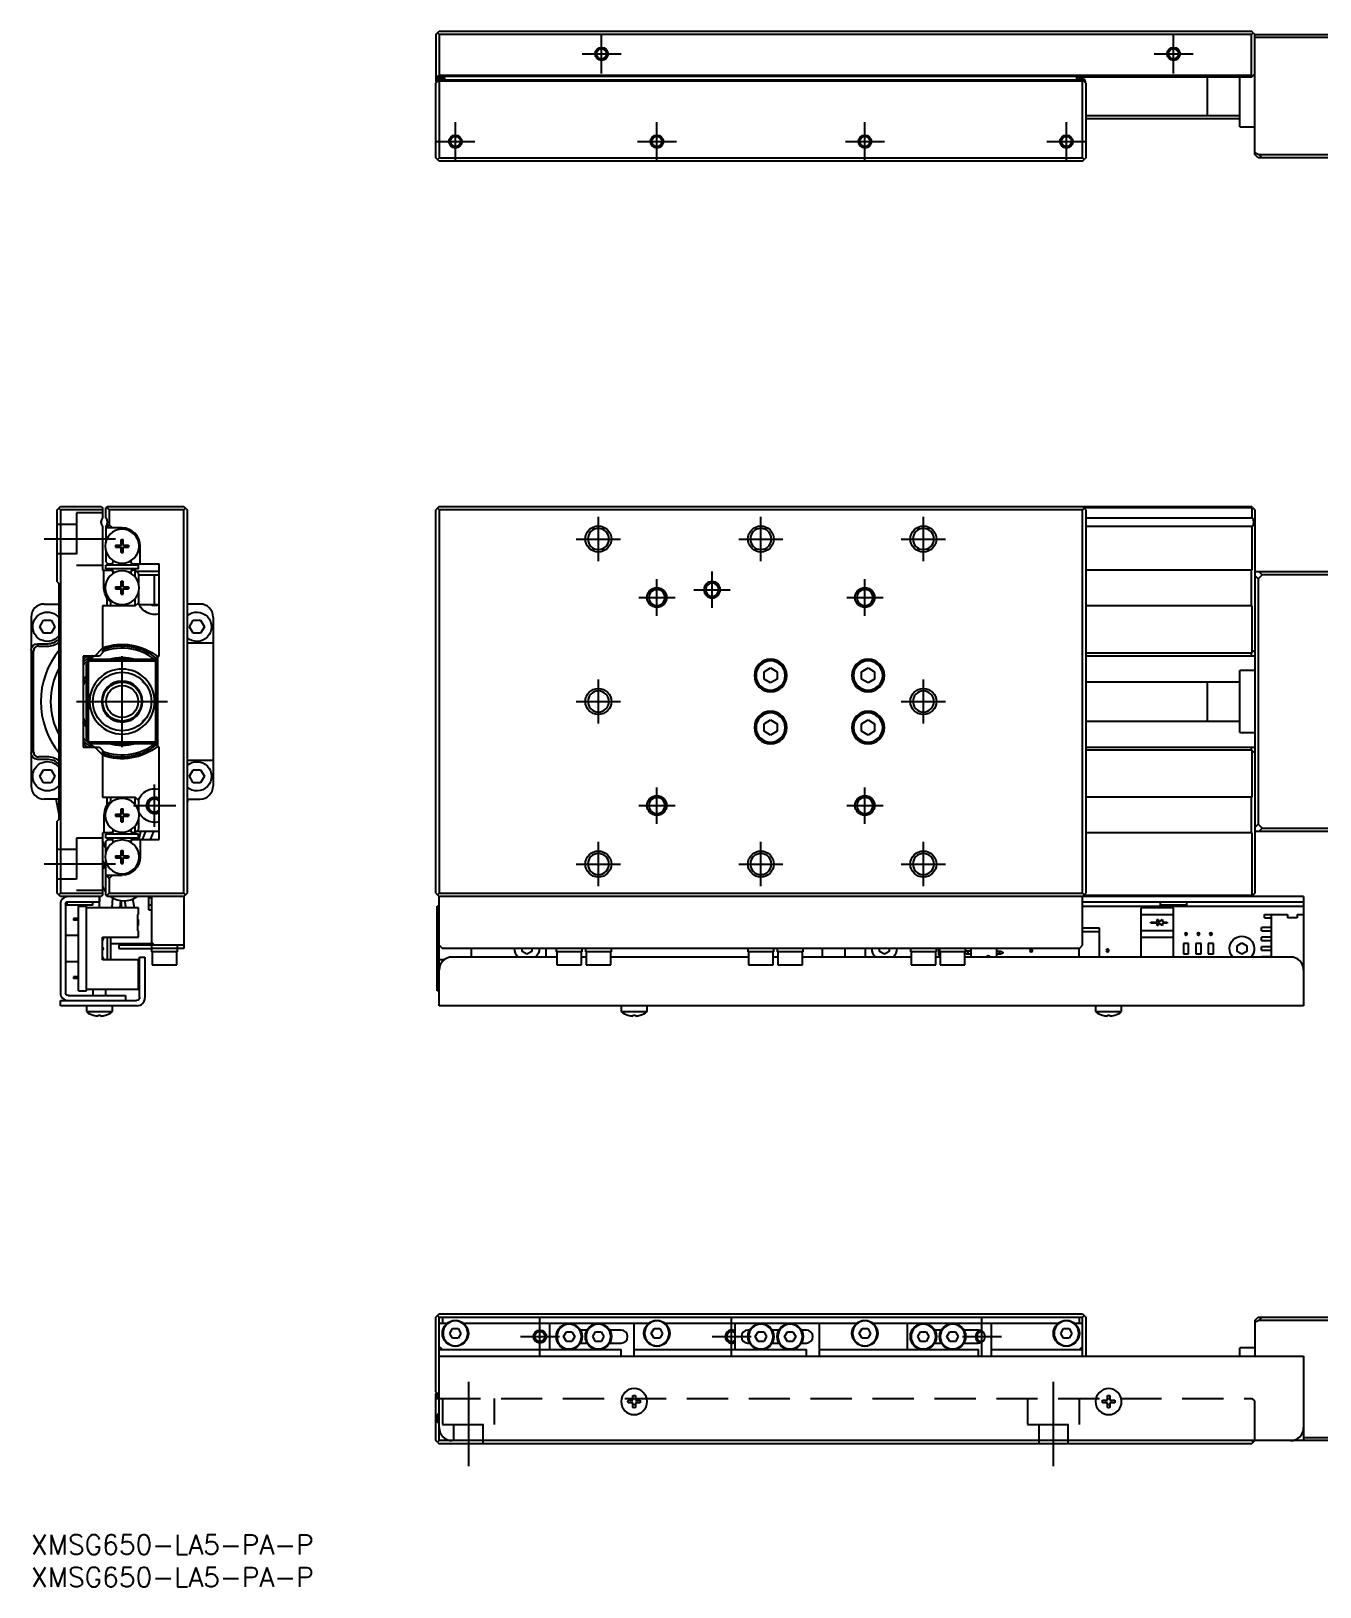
# Model space of a CAD drawing. Extents: x 0 to 669, y -8 to 235.
# Drawn here: x 0 to 198.3, y -8 to 231.3 of the extents above; entities that cross this region are included whole.
import ezdxf

# ---------------------------------------------------------------- set-up
doc = ezdxf.new("R2010")
doc.units = 0
doc.header["$LTSCALE"] = 0.5
doc.linetypes.add('CENTER', pattern=[50.8, 31.75, -6.35, 6.35, -6.35])
doc.linetypes.add('DASHED', pattern=[19.05, 12.7, -6.35])
for name, color, linetype in [('MSM_CENTER', 1, 'CENTER'), ('MSM_CONTINUOUS', 7, 'CONTINUOUS'), ('MSM_DASHED', 4, 'DASHED'), ('MSM_NARROW', 5, 'CONTINUOUS'), ('MSM_PART_NUMBER', 7, 'CONTINUOUS')]:
    doc.layers.add(name, color=color, linetype=linetype)
doc.styles.get("Standard").update_dxf_attribs({"font": 'txt.shx', "height": 1, "bigfont": 'bigfont.shx'})

# ---------------------------------------------------------------- blocks, each defined once
blk = doc.blocks.new('*U2')
at = {"layer": 'MSM_PART_NUMBER'}
blk.add_text('XMSG650-LA5-PA-P', height=3, dxfattribs=at).set_placement((0, -3))
blk = doc.blocks.new('*U3')
at = {"layer": 'MSM_PART_NUMBER'}
blk.add_text('XMSG650-LA5-PA-P', height=3, dxfattribs=at).set_placement((0, -8))

msp = doc.modelspace()

# ---------------------------------------------------------------- linework, layer by layer
at = {"layer": 'MSM_CENTER'}
for p, q in [((87.77, 224.82), (87.77, 230.82)), ((175.77, 224.82), (175.77, 230.82)), ((84.77, 227.82), (90.77, 227.82)), ((172.77, 227.82), (178.77, 227.82)), ((65.27, 211.32), (65.27, 217.32)), ((96.27, 211.32), (96.27, 217.32)), ((128.27, 211.32), (128.27, 217.32)), ((159.27, 211.32), (159.27, 217.32)), ((62.27, 214.32), (68.27, 214.32)), ((93.27, 214.32), (99.27, 214.32)), ((125.27, 214.32), (131.27, 214.32)), ((156.27, 214.32), (162.27, 214.32)), ((87.27, 149.79), (87.27, 156.59)), ((112.27, 149.79), (112.27, 156.59)), ((137.27, 149.79), (137.27, 156.59)), ((13, 153.19), (2, 153.19)), ((83.87, 153.19), (90.67, 153.19)), ((108.87, 153.19), (115.67, 153.19)), ((133.87, 153.19), (140.67, 153.19)), ((96.27, 141.39), (96.27, 146.99)), ((104.77, 142.59), (104.77, 148.19)), ((128.27, 141.39), (128.27, 146.99)), ((93.47, 144.19), (99.07, 144.19)), ((101.97, 145.39), (107.57, 145.39)), ((125.47, 144.19), (131.07, 144.19)), ((14, 121.19), (14, 135.19)), ((87.27, 124.79), (87.27, 131.59)), ((137.27, 124.79), (137.27, 131.59)), ((7, 128.19), (21, 128.19)), ((83.87, 128.19), (90.67, 128.19)), ((133.87, 128.19), (140.67, 128.19)), ((19, 108.94), (19, 115.44)), ((96.27, 109.39), (96.27, 114.99)), ((128.27, 109.39), (128.27, 114.99)), ((15.75, 112.19), (22.25, 112.19)), ((93.47, 112.19), (99.07, 112.19)), ((125.47, 112.19), (131.07, 112.19)), ((87.27, 99.79), (87.27, 106.59)), ((112.27, 99.79), (112.27, 106.59)), ((137.27, 99.79), (137.27, 106.59)), ((13, 103.19), (2, 103.19)), ((83.87, 103.19), (90.67, 103.19)), ((108.87, 103.19), (115.67, 103.19)), ((133.87, 103.19), (140.67, 103.19)), ((78.27, 27.5), (78.27, 33.5)), ((107.77, 27.5), (107.77, 33.5)), ((146.27, 27.5), (146.27, 33.5)), ((75.27, 30.5), (81.27, 30.5)), ((104.77, 30.5), (110.77, 30.5)), ((143.27, 30.5), (149.27, 30.5)), ((67.27, 23.52), (67.27, 10.57)), ((157.27, 10.57), (157.27, 23.52))]:
    msp.add_line(p, q, dxfattribs=at)
at = {"layer": 'MSM_CONTINUOUS'}
for p, q in [((62.27, 230.82), (62.77, 231.32)), ((62.27, 230.82), (62.27, 223.62)), ((62.52, 231.07), (62.77, 230.82)), ((62.77, 231.32), (187.77, 231.32)), ((62.77, 230.82), (62.77, 224.52)), ((187.77, 230.82), (62.77, 230.82)), ((188.02, 231.07), (187.77, 231.32)), ((187.77, 230.82), (188.02, 231.07)), ((187.77, 224.52), (187.77, 230.82)), ((188.02, 231.07), (188.27, 230.82)), ((188.27, 212.32), (188.27, 230.82)), ((188.27, 230.82), (201.77, 230.82)), ((201.77, 230.32), (188.27, 230.32)), ((187.87, 224.32), (62.27, 224.32)), ((63.67, 224.12), (62.27, 224.12)), ((62.27, 223.32), (62.77, 223.82)), ((62.37, 223.52), (62.27, 223.62)), ((62.27, 211.82), (62.27, 223.32)), ((62.37, 223.42), (62.37, 223.62)), ((62.77, 224.52), (62.57, 224.32)), ((63.37, 223.92), (62.67, 223.92)), ((62.67, 223.72), (62.77, 223.62)), ((62.77, 224.52), (187.77, 224.52)), ((62.77, 223.82), (161.77, 223.82)), ((161.77, 223.62), (62.77, 223.62)), ((62.77, 223.62), (62.77, 211.82)), ((63.67, 223.82), (63.67, 224.12)), ((187.77, 224.22), (160.87, 224.22)), ((160.87, 223.82), (160.87, 224.22)), ((161.87, 223.92), (161.17, 223.92)), ((161.77, 223.82), (161.87, 223.72)), ((161.77, 223.62), (161.87, 223.72)), ((161.77, 211.82), (161.77, 223.62)), ((161.87, 223.72), (162.27, 223.32)), ((162.17, 223.62), (162.17, 223.42)), ((162.27, 223.32), (162.27, 211.82)), ((180.97, 218.32), (180.97, 224.22)), ((185.97, 216.57), (185.97, 224.22)), ((187.92, 224.37), (187.77, 224.52)), ((187.77, 224.22), (187.92, 224.37)), ((187.92, 224.37), (188.27, 224.72)), ((162.27, 218.32), (185.97, 218.32)), ((185.97, 217.82), (162.27, 217.82)), ((185.97, 216.57), (188.27, 216.57)), ((62.77, 211.32), (62.27, 211.82)), ((62.77, 211.82), (62.52, 211.57)), ((62.77, 211.82), (161.77, 211.82)), ((161.77, 211.32), (62.77, 211.32)), ((162.02, 211.57), (161.77, 211.82)), ((161.77, 211.32), (162.02, 211.57)), ((162.27, 211.82), (162.02, 211.57)), ((188.27, 212.62), (188.88, 212.32)), ((188.77, 211.82), (188.27, 212.32)), ((201.77, 211.82), (188.77, 211.82)), ((188.88, 212.32), (189.38, 211.82)), ((188.88, 212.32), (201.77, 212.32)), ((4.25, 157.94), (4.5, 158.19)), ((4.5, 158.19), (10.8, 158.19)), ((10.8, 158.19), (11, 157.99)), ((11, 157.99), (11, 156.46)), ((11.6, 158.09), (11.5, 157.99)), ((11.5, 156.46), (11.5, 157.99)), ((11.6, 158.09), (11.7, 158.19)), ((12, 157.69), (11.6, 158.09)), ((11.7, 158.19), (23.5, 158.19)), ((23.5, 158.19), (24, 157.69)), ((62.77, 158.19), (62.27, 157.69)), ((62.77, 158.19), (187.77, 158.19)), ((162.02, 157.94), (161.77, 158.19)), ((187.87, 157.99), (161.97, 157.99)), ((187.92, 158.04), (187.77, 158.19)), ((187.87, 157.99), (187.92, 158.04)), ((187.87, 156.46), (187.87, 157.99)), ((187.92, 158.04), (188.27, 157.69)), ((4, 157.69), (4.25, 157.94)), ((4, 146.59), (4, 157.69)), ((4.5, 157.69), (4.25, 157.94)), ((11, 157.69), (4.5, 157.69)), ((4.5, 157.69), (4.5, 98.69)), ((12, 157.69), (12, 155.39)), ((23.5, 157.69), (12, 157.69)), ((23.75, 157.94), (23.5, 157.69)), ((23.5, 98.69), (23.5, 157.69)), ((24, 157.69), (24, 98.69)), ((62.27, 98.69), (62.27, 157.69)), ((62.52, 157.94), (62.77, 157.69)), ((161.77, 157.69), (62.77, 157.69)), ((62.77, 157.69), (62.77, 98.69)), ((161.77, 157.69), (162.02, 157.94)), ((161.77, 98.69), (161.77, 157.69)), ((162.27, 157.69), (162.02, 157.94)), ((162.27, 157.69), (162.27, 98.69)), ((162.27, 156.46), (187.87, 156.46)), ((188.27, 157.69), (188.27, 98.69)), ((11, 155.13), (11, 148.39)), ((11.5, 155.13), (11.5, 152.81)), ((14, 154.89), (11.5, 154.89)), ((12, 155.39), (11.65, 154.89)), ((12.5, 154.89), (12, 155.39)), ((187.87, 155.13), (162.27, 155.13)), ((187.87, 148.39), (187.87, 155.13)), ((11.5, 151.38), (11.5, 149.69)), ((13, 152.24), (13, 151.95)), ((13, 152.24), (13.8, 152.24)), ((13, 151.95), (13.8, 151.95)), ((13.53, 151.95), (13.53, 152.24)), ((13.86, 152.3), (13.86, 153.09)), ((13.86, 153.09), (14.15, 153.09)), ((14.15, 152.56), (13.86, 152.56)), ((13.86, 151.09), (13.86, 151.89)), ((13.86, 151.62), (14.15, 151.62)), ((13.86, 151.09), (14.15, 151.09)), ((14.15, 152.3), (14.15, 153.09)), ((14.15, 151.09), (14.15, 151.89)), ((14.21, 152.24), (15, 152.24)), ((14.21, 151.95), (15, 151.95)), ((14.47, 151.95), (14.47, 152.24)), ((15, 152.24), (15, 151.95)), ((16.8, 149.39), (16.8, 152.09)), ((11, 148.39), (12.46, 148.39)), ((11.2, 145.69), (11.2, 148.39)), ((11.5, 149.69), (11.8, 149.39)), ((16.5, 149.19), (11.5, 149.19)), ((11.5, 148.59), (11.5, 149.19)), ((16.5, 148.59), (11.5, 148.59)), ((11.8, 149.39), (12.46, 149.39)), ((12.54, 149.53), (12.46, 149.39)), ((12.46, 148.39), (12.67, 148.02)), ((15.54, 149.39), (15.33, 149.77)), ((15.46, 148.26), (15.54, 148.39)), ((15.54, 149.39), (19.7, 149.39)), ((16, 148.39), (15.54, 148.39)), ((16.5, 147.89), (16, 148.39)), ((16, 147.36), (16, 148.39)), ((16.5, 148.59), (16.5, 149.19)), ((19.7, 135.19), (19.7, 149.39)), ((187.87, 148.39), (162.27, 148.39)), ((187.77, 142.89), (187.77, 148.39)), ((4, 146.59), (4.3, 146.29)), ((4.3, 110.09), (4.3, 146.29)), ((12.58, 148.19), (12.57, 148.19)), ((13.86, 145.9), (13.86, 146.69)), ((13.86, 146.69), (14.15, 146.69)), ((14.15, 146.16), (13.86, 146.16)), ((14.15, 145.9), (14.15, 146.69)), ((15.43, 148.19), (15.42, 148.19)), ((19.7, 148.19), (16.2, 148.19)), ((16.5, 147.89), (16.5, 146.41)), ((19.7, 147.64), (16.5, 147.64)), ((19, 143.14), (19, 147.64)), ((188.27, 148.19), (217.27, 148.19)), ((188.77, 147.08), (188.27, 147.58)), ((189.38, 147.69), (188.77, 147.08)), ((188.77, 147.08), (188.77, 109.31)), ((188.88, 148.19), (189.38, 147.69)), ((201.77, 147.69), (189.38, 147.69)), ((11.7, 142.89), (11.7, 144.1)), ((13, 145.84), (13, 145.55)), ((13, 145.84), (13.8, 145.84)), ((13, 145.55), (13.8, 145.55)), ((13.53, 145.55), (13.53, 145.84)), ((13.86, 144.69), (13.86, 145.49)), ((13.86, 145.22), (14.15, 145.22)), ((13.86, 144.69), (14.15, 144.69)), ((14.15, 144.69), (14.15, 145.49)), ((14.21, 145.84), (15, 145.84)), ((14.21, 145.55), (15, 145.55)), ((14.47, 145.55), (14.47, 145.84)), ((15, 145.84), (15, 145.55)), ((16, 142.89), (16, 144.03)), ((16.5, 144.98), (16.5, 143.14)), ((2, 143.19), (4.3, 143.19)), ((11, 142.89), (11, 135.69)), ((16, 142.89), (11, 142.89)), ((12.2, 143.55), (12.2, 142.89)), ((16, 142.89), (16.5, 143.39)), ((16.5, 143.14), (19.7, 143.14)), ((26, 143.19), (24, 143.19)), ((187.87, 142.89), (162.27, 142.89)), ((187.87, 135.84), (187.87, 142.89)), ((0, 141.19), (0, 115.19)), ((1.35, 139.69), (1.92, 140.69)), ((1.92, 138.69), (1.35, 139.69)), ((1.92, 140.69), (3.08, 140.69)), ((3.08, 140.69), (3.65, 139.69)), ((3.65, 139.69), (3.08, 138.69)), ((24.35, 139.69), (24.92, 140.69)), ((24.92, 138.69), (24.35, 139.69)), ((24.92, 140.69), (26.08, 140.69)), ((26.08, 140.69), (26.65, 139.69)), ((26.65, 139.69), (26.08, 138.69)), ((28, 141.19), (28, 137.19)), ((1, 137.09), (2.5, 137.09)), ((1.13, 136.71), (2.5, 136.71)), ((3.08, 138.69), (1.92, 138.69)), ((28, 137.19), (24, 137.19)), ((26.08, 138.69), (24.92, 138.69)), ((28, 137.19), (28, 119.19)), ((0.38, 120.42), (0.38, 135.97)), ((8, 135.19), (8, 121.19)), ((10.5, 135.19), (8, 135.19)), ((8.5, 133.89), (8.8, 134.19)), ((9, 134.39), (8.8, 134.19)), ((8.8, 134.19), (8.8, 122.19)), ((9, 134.39), (9.3, 134.69)), ((19, 134.39), (9, 134.39)), ((9.3, 134.69), (18.7, 134.69)), ((9.79, 135.19), (11, 136.4)), ((11, 135.69), (10.5, 135.19)), ((18.7, 134.69), (19.5, 133.89)), ((19.2, 122.19), (19.2, 134.19)), ((19.5, 135.19), (19.7, 135.19)), ((19.5, 121.19), (19.5, 135.19)), ((162.27, 135.69), (187.77, 135.69)), ((188.27, 135.19), (162.27, 135.19)), ((187.77, 135.69), (187.87, 135.84)), ((187.77, 135.19), (187.77, 135.69)), ((188.27, 136), (187.87, 135.84)), ((8.5, 122.49), (8.5, 133.89)), ((112.77, 132.77), (113.77, 133.35)), ((112.77, 131.62), (112.77, 132.77)), ((113.77, 133.35), (114.77, 132.77)), ((114.77, 132.77), (114.77, 131.62)), ((127.77, 132.77), (128.77, 133.35)), ((127.77, 131.62), (127.77, 132.77)), ((128.77, 133.35), (129.77, 132.77)), ((129.77, 132.77), (129.77, 131.62)), ((188.27, 132.94), (185.97, 132.94)), ((185.97, 123.44), (185.97, 132.94)), ((17.2, 131.17), (17.2, 131.36)), ((17.2, 131.17), (17.43, 130.94)), ((17.43, 131.11), (17.43, 130.94)), ((17.43, 130.94), (17.56, 130.94)), ((113.77, 131.04), (112.77, 131.62)), ((114.77, 131.62), (113.77, 131.04)), ((128.77, 131.04), (127.77, 131.62)), ((129.77, 131.62), (128.77, 131.04)), ((185.97, 131.19), (162.27, 131.19)), ((180.97, 125.19), (180.97, 131.19)), ((11.04, 127.13), (11.04, 127.13)), ((16.97, 127.13), (16.97, 127.13)), ((12.56, 125.39), (12.63, 125.39)), ((12.69, 125.33), (12.63, 125.39)), ((15.38, 125.39), (15.31, 125.33)), ((15.38, 125.39), (15.44, 125.39)), ((17.43, 125.44), (17.2, 125.22)), ((17.2, 125.03), (17.2, 125.22)), ((17.56, 125.44), (17.43, 125.44)), ((17.43, 125.44), (17.43, 125.27)), ((17.56, 125.44), (17.56, 125.44)), ((112.77, 124.77), (113.77, 125.35)), ((112.77, 123.62), (112.77, 124.77)), ((113.77, 125.35), (114.77, 124.77)), ((114.77, 124.77), (114.77, 123.62)), ((127.77, 124.77), (128.77, 125.35)), ((127.77, 123.62), (127.77, 124.77)), ((128.77, 125.35), (129.77, 124.77)), ((129.77, 124.77), (129.77, 123.62)), ((162.27, 125.19), (185.97, 125.19)), ((9.3, 121.69), (8.5, 122.49)), ((19, 121.99), (19.2, 122.19)), ((19.5, 122.49), (19.2, 122.19)), ((113.77, 123.04), (112.77, 123.62)), ((114.77, 123.62), (113.77, 123.04)), ((128.77, 123.04), (127.77, 123.62)), ((129.77, 123.62), (128.77, 123.04)), ((185.97, 123.44), (188.27, 123.44)), ((2.5, 119.68), (1.13, 119.68)), ((8, 121.19), (10.5, 121.19)), ((9, 121.99), (19, 121.99)), ((18.7, 121.69), (9.3, 121.69)), ((11, 119.99), (9.79, 121.19)), ((10.5, 121.19), (11, 120.69)), ((11, 120.69), (11, 113.49)), ((19, 121.99), (18.7, 121.69)), ((19.7, 121.19), (19.5, 121.19)), ((19.7, 106.99), (19.7, 121.19)), ((162.27, 121.19), (188.27, 121.19)), ((187.77, 120.69), (162.27, 120.69)), ((187.77, 120.69), (187.77, 121.19)), ((187.87, 120.55), (187.77, 120.69)), ((187.87, 120.55), (188.27, 120.39)), ((187.87, 113.49), (187.87, 120.55)), ((2.5, 119.29), (1, 119.29)), ((1.35, 116.69), (1.92, 117.69)), ((1.92, 117.69), (3.08, 117.69)), ((3.08, 117.69), (3.65, 116.69)), ((24, 119.19), (28, 119.19)), ((24.35, 116.69), (24.92, 117.69)), ((24.92, 117.69), (26.08, 117.69)), ((26.08, 117.69), (26.65, 116.69)), ((28, 119.19), (28, 115.19)), ((1.92, 115.69), (1.35, 116.69)), ((3.08, 115.69), (1.92, 115.69)), ((3.65, 116.69), (3.08, 115.69)), ((24.92, 115.69), (24.35, 116.69)), ((26.08, 115.69), (24.92, 115.69)), ((26.65, 116.69), (26.08, 115.69)), ((4.3, 113.19), (2, 113.19)), ((4.3, 110.79), (3.88, 113.19)), ((11, 113.49), (16, 113.49)), ((11.7, 112.29), (11.7, 113.49)), ((12.2, 113.49), (12.2, 112.84)), ((16.5, 112.99), (16, 113.49)), ((16, 112.36), (16, 113.49)), ((16.5, 112.99), (16.5, 111.41)), ((24, 113.19), (26, 113.19)), ((24.12, 113.19), (24, 112.49)), ((187.87, 113.49), (162.27, 113.49)), ((187.77, 107.99), (187.77, 113.49)), ((4.3, 110.09), (4, 109.79)), ((11.2, 110.69), (11.2, 107.99)), ((13, 110.84), (13, 110.55)), ((13, 110.84), (13.8, 110.84)), ((13, 110.55), (13.8, 110.55)), ((13.53, 110.55), (13.53, 110.84)), ((13.86, 110.9), (13.86, 111.69)), ((13.86, 111.69), (14.15, 111.69)), ((14.15, 111.16), (13.86, 111.16)), ((13.86, 109.69), (13.86, 110.49)), ((13.86, 110.22), (14.15, 110.22)), ((14.15, 110.9), (14.15, 111.69)), ((14.15, 109.69), (14.15, 110.49)), ((14.21, 110.84), (15, 110.84)), ((14.21, 110.55), (15, 110.55)), ((14.47, 110.55), (14.47, 110.84)), ((15, 110.84), (15, 110.55)), ((4, 98.69), (4, 109.79)), ((11, 107.99), (11, 98.39)), ((12.46, 107.99), (11, 107.99)), ((16.5, 107.79), (11.5, 107.79)), ((11.5, 107.19), (11.5, 107.79)), ((11.81, 107.79), (11.75, 107.99)), ((12.67, 108.37), (12.46, 107.99)), ((12.58, 108.19), (12.57, 108.19)), ((13.86, 109.69), (14.15, 109.69)), ((15.43, 108.19), (15.42, 108.19)), ((15.54, 107.99), (15.46, 108.13)), ((16, 107.99), (15.54, 107.99)), ((15.67, 107.99), (15.66, 107.79)), ((16, 107.99), (16, 109.03)), ((16, 107.99), (16.5, 108.49)), ((19.7, 108.19), (16.2, 108.19)), ((16.5, 109.98), (16.5, 108.49)), ((16.5, 107.19), (16.5, 107.79)), ((16.83, 108.19), (16.57, 106.99)), ((17.59, 108.19), (17.08, 106.99)), ((18.38, 106.99), (18.89, 108.19)), ((187.87, 107.99), (162.27, 107.99)), ((187.87, 98.39), (187.87, 107.99)), ((188.27, 108.81), (188.77, 109.31)), ((217.27, 108.19), (188.27, 108.19)), ((188.77, 109.31), (189.38, 108.69)), ((189.38, 108.69), (188.88, 108.19)), ((189.38, 108.69), (201.77, 108.69)), ((11.5, 105.63), (11, 106.81)), ((16.5, 107.19), (11.5, 107.19)), ((11.8, 106.99), (11.5, 106.69)), ((11.5, 105.01), (11.5, 106.69)), ((11.8, 106.99), (12.46, 106.99)), ((12.07, 106.99), (12.01, 107.19)), ((12.46, 106.99), (12.54, 106.86)), ((15.33, 106.62), (15.54, 106.99)), ((15.37, 106.69), (15.37, 106.69)), ((15.42, 106.79), (15.43, 106.79)), ((15.54, 106.99), (19.7, 106.99)), ((15.61, 107.19), (15.59, 106.99)), ((16.8, 106.99), (16.8, 104.29)), ((11, 103.74), (11.5, 102.56)), ((11.5, 98.39), (11.5, 103.58)), ((13, 104.44), (13, 104.15)), ((13, 104.44), (13.8, 104.44)), ((13, 104.15), (13.8, 104.15)), ((13.53, 104.15), (13.53, 104.44)), ((13.86, 104.5), (13.86, 105.29)), ((13.86, 105.29), (14.15, 105.29)), ((14.15, 104.76), (13.86, 104.76)), ((13.86, 103.29), (13.86, 104.09)), ((13.86, 103.82), (14.15, 103.82)), ((13.86, 103.29), (14.15, 103.29)), ((14.15, 104.5), (14.15, 105.29)), ((14.15, 103.29), (14.15, 104.09)), ((14.21, 104.44), (15, 104.44)), ((14.21, 104.15), (15, 104.15)), ((14.47, 104.15), (14.47, 104.44)), ((15, 104.44), (15, 104.15)), ((11.5, 101.49), (14, 101.49)), ((11.65, 101.49), (12, 100.99)), ((12, 100.99), (12.5, 101.49)), ((12, 100.99), (12, 98.69)), ((4.5, 98.19), (4, 98.69)), ((4.25, 98.44), (4.5, 98.69)), ((4.5, 98.69), (11, 98.69)), ((10.8, 98.19), (4.5, 98.19)), ((10.5, 98.19), (10.5, 97.39)), ((10.53, 96.44), (10.53, 98.19)), ((11, 98.39), (10.8, 98.19)), ((11.5, 98.39), (11.6, 98.29)), ((11.6, 98.29), (12, 98.69)), ((11.7, 98.19), (11.6, 98.29)), ((23.5, 98.19), (11.7, 98.19)), ((12, 98.69), (23.5, 98.69)), ((18.1, 96.14), (18.1, 98.19)), ((18.5, 98.19), (18.5, 89.69)), ((24, 98.69), (23.5, 98.19)), ((23.5, 98.69), (23.75, 98.44)), ((23.5, 98.19), (23.5, 90.19)), ((62.27, 98.69), (62.77, 98.19)), ((62.77, 98.69), (62.52, 98.44)), ((62.77, 98.69), (161.77, 98.69)), ((62.77, 81.39), (62.77, 98.19)), ((195.77, 98.19), (62.77, 98.19)), ((161.77, 98.19), (162.27, 98.69)), ((162.02, 98.44), (161.77, 98.69)), ((161.77, 90.69), (161.77, 98.19)), ((161.97, 98.39), (187.87, 98.39)), ((187.77, 98.19), (187.92, 98.34)), ((187.92, 98.34), (187.87, 98.39)), ((188.27, 98.69), (187.92, 98.34)), ((195.77, 98.19), (195.77, 81.39)), ((4.5, 96.99), (4.5, 83.39)), ((5.3, 96.99), (5.3, 83.39)), ((5.5, 97.34), (5.5, 96.89)), ((9.5, 96.89), (5.5, 96.89)), ((5.7, 97.39), (10.5, 97.39)), ((7.3, 96.69), (8.5, 96.69)), ((7.3, 83.69), (7.3, 96.69)), ((8.5, 83.69), (8.5, 96.69)), ((16.5, 96.44), (8.5, 96.44)), ((9.5, 96.89), (9.5, 97.39)), ((12.54, 98), (12.4, 96.44)), ((13.7, 96.44), (13.8, 97.57)), ((13.88, 96.44), (13.91, 97.56)), ((14.38, 97.55), (14.57, 96.44)), ((15.89, 96.44), (15.65, 97.83)), ((16.5, 95.44), (16.5, 96.44)), ((18.1, 98.05), (18.5, 98.05)), ((18.1, 96.14), (18.5, 96.14)), ((18.35, 96.94), (18.5, 96.94)), ((62.47, 96.69), (62.77, 96.69)), ((62.47, 83.69), (62.47, 96.69)), ((161.77, 97.39), (195.77, 97.39)), ((161.77, 96.69), (195.77, 96.69)), ((170.77, 88.89), (170.77, 96.44)), ((175.77, 96.44), (170.77, 96.44)), ((173.77, 96.69), (173.77, 97.39)), ((177.77, 96.89), (173.77, 96.89)), ((175.77, 88.89), (175.77, 96.44)), ((177.77, 97.39), (177.77, 96.69)), ((7.3, 94.82), (6.5, 94.82)), ((6.5, 94.82), (6.5, 94.57)), ((7.3, 94.57), (6.5, 94.57)), ((16.5, 95.44), (16.4, 95.44)), ((16.4, 92.94), (16.4, 95.44)), ((16.4, 94.64), (16.5, 94.64)), ((16.4, 94.27), (16.5, 94.27)), ((16.4, 94.12), (16.5, 94.12)), ((16.4, 93.74), (16.5, 93.74)), ((16.5, 93.74), (16.5, 94.64)), ((164.37, 93.34), (161.77, 93.34)), ((164.37, 88.89), (164.37, 93.34)), ((170.77, 95.44), (175.77, 95.44)), ((172.27, 94.27), (173.22, 94.27)), ((172.27, 94.12), (172.27, 94.27)), ((173.22, 94.12), (172.27, 94.12)), ((173.22, 94.64), (173.37, 94.64)), ((173.22, 94.27), (173.22, 94.64)), ((173.22, 93.74), (173.22, 94.12)), ((173.37, 93.74), (173.22, 93.74)), ((173.37, 94.64), (173.37, 94.25)), ((173.37, 94.25), (174.05, 94.64)), ((174.05, 93.74), (173.37, 94.14)), ((173.37, 94.14), (173.37, 93.74)), ((174.05, 94.64), (174.05, 94.27)), ((174.05, 94.27), (174.75, 94.27)), ((174.75, 94.12), (174.05, 94.12)), ((174.05, 94.12), (174.05, 93.74)), ((174.75, 94.27), (174.75, 94.12)), ((190.77, 93.44), (189.27, 93.44)), ((189.27, 92.94), (189.27, 93.44)), ((189.77, 95.44), (193.27, 95.44)), ((189.77, 94.94), (189.77, 95.44)), ((189.77, 94.94), (190.77, 94.94)), ((190.77, 95.44), (190.77, 88.89)), ((193.27, 95.44), (193.27, 94.94)), ((194.77, 94.94), (193.27, 94.94)), ((194.77, 95.44), (194.77, 94.94)), ((194.77, 95.44), (195.77, 95.44)), ((7.3, 92.19), (5.3, 92.19)), ((11, 88.44), (11, 91.94)), ((11, 91.94), (16.5, 91.94)), ((11.7, 91.94), (11.7, 88.44)), ((12.2, 91.94), (12.2, 88.44)), ((18.5, 90.94), (12.2, 90.94)), ((16.5, 92.94), (16.4, 92.94)), ((16.5, 91.94), (16.5, 92.94)), ((19, 90.69), (18.5, 91.19)), ((164.37, 92.74), (161.77, 92.74)), ((175.77, 92.94), (170.77, 92.94)), ((170.77, 91.94), (175.77, 91.94)), ((178.07, 90.99), (177.27, 90.99)), ((177.27, 90.99), (177.27, 89.39)), ((178.07, 89.39), (178.07, 90.99)), ((179.98, 90.99), (179.18, 90.99)), ((179.18, 90.99), (179.18, 89.39)), ((179.98, 89.39), (179.98, 90.99)), ((181.88, 90.99), (181.08, 90.99)), ((181.08, 90.99), (181.08, 89.39)), ((181.88, 89.39), (181.88, 90.99)), ((185.52, 90.63), (186.27, 91.06)), ((186.27, 91.06), (187.02, 90.63)), ((189.27, 92.94), (190.77, 92.94)), ((190.77, 91.94), (189.27, 91.94)), ((189.27, 91.44), (189.27, 91.94)), ((189.27, 91.44), (190.77, 91.44)), ((23.5, 90.69), (13.5, 90.69)), ((13.5, 90.69), (13.5, 90.19)), ((13.5, 90.19), (18.5, 90.19)), ((16.7, 88.89), (17.5, 88.89)), ((16.7, 82.69), (16.7, 88.89)), ((17.5, 88.89), (17.5, 82.59)), ((22.5, 90.19), (18.5, 90.19)), ((22.5, 89.69), (18.5, 89.69)), ((18.6, 89.69), (18.6, 87.69)), ((22.4, 87.69), (22.4, 89.69)), ((22.5, 89.69), (22.5, 90.69)), ((23.5, 90.19), (22.5, 90.19)), ((62.77, 90.69), (63.27, 90.19)), ((161.27, 90.19), (63.27, 90.19)), ((80.87, 88.89), (64.77, 88.89)), ((67.77, 88.89), (67.77, 90.19)), ((75.52, 89.76), (75.52, 90.19)), ((76.27, 89.33), (75.52, 89.76)), ((77.02, 89.76), (76.27, 89.33)), ((77.02, 90.19), (77.02, 89.76)), ((79.17, 90.19), (79.17, 88.89)), ((80.77, 90.19), (80.77, 89.69)), ((84.77, 89.69), (80.77, 89.69)), ((80.87, 89.69), (80.87, 87.69)), ((84.67, 87.69), (84.67, 89.69)), ((85.37, 88.89), (84.67, 88.89)), ((84.77, 89.69), (84.77, 90.19)), ((85.27, 90.19), (85.27, 89.69)), ((89.27, 89.69), (85.27, 89.69)), ((85.37, 89.69), (85.37, 87.69)), ((89.17, 87.69), (89.17, 89.69)), ((110.37, 88.89), (89.17, 88.89)), ((89.27, 89.69), (89.27, 90.19)), ((110.27, 90.19), (110.27, 89.69)), ((114.27, 89.69), (110.27, 89.69)), ((110.37, 89.69), (110.37, 87.69)), ((114.17, 87.69), (114.17, 89.69)), ((114.87, 88.89), (114.17, 88.89)), ((114.27, 89.69), (114.27, 90.19)), ((114.77, 90.19), (114.77, 89.69)), ((118.77, 89.69), (114.77, 89.69)), ((114.87, 89.69), (114.87, 87.69)), ((118.67, 87.69), (118.67, 89.69)), ((135.37, 88.89), (118.67, 88.89)), ((118.77, 89.69), (118.77, 90.19)), ((121.77, 88.89), (121.77, 90.19)), ((125.17, 90.19), (125.17, 88.89)), ((128.37, 88.89), (128.37, 90.19)), ((130.52, 89.76), (130.52, 90.19)), ((131.27, 89.33), (130.52, 89.76)), ((132.02, 89.76), (131.27, 89.33)), ((132.02, 90.19), (132.02, 89.76)), ((135.27, 90.19), (135.27, 89.69)), ((139.27, 89.69), (135.27, 89.69)), ((135.37, 89.69), (135.37, 87.69)), ((139.17, 87.69), (139.17, 89.69)), ((139.87, 88.89), (139.17, 88.89)), ((139.27, 89.69), (139.27, 90.19)), ((139.58, 90.19), (139.58, 89.19)), ((139.58, 89.19), (139.87, 89.19)), ((139.77, 90.19), (139.77, 89.69)), ((143.77, 89.69), (139.77, 89.69)), ((139.87, 89.69), (139.87, 87.69)), ((143.67, 87.69), (143.67, 89.69)), ((143.67, 89.66), (143.81, 89.66)), ((143.81, 89.46), (143.67, 89.46)), ((193.77, 88.89), (143.67, 88.89)), ((143.77, 89.69), (143.77, 90.19)), ((143.81, 89.66), (143.87, 89.77)), ((143.87, 89.34), (143.81, 89.46)), ((144.61, 89.77), (143.87, 89.77)), ((144.61, 89.34), (143.87, 89.34)), ((144.17, 89.34), (144.17, 89.77)), ((144.61, 88.89), (144.61, 90.19)), ((148.51, 90.19), (148.51, 88.89)), ((148.51, 89.77), (149.24, 89.77)), ((149.24, 89.34), (148.51, 89.34)), ((148.95, 89.77), (148.95, 89.34)), ((149.24, 89.77), (149.31, 89.66)), ((149.31, 89.46), (149.24, 89.34)), ((149.31, 89.66), (149.56, 89.66)), ((149.56, 89.46), (149.31, 89.46)), ((149.56, 89.46), (149.56, 89.66)), ((161.17, 90.19), (161.17, 88.89)), ((161.27, 90.19), (161.77, 90.69)), ((177.27, 89.39), (178.07, 89.39)), ((179.18, 89.39), (179.98, 89.39)), ((181.08, 89.39), (181.88, 89.39)), ((185.52, 89.76), (185.52, 90.63)), ((186.27, 89.33), (185.52, 89.76)), ((187.02, 89.76), (186.27, 89.33)), ((187.02, 90.63), (187.02, 89.76)), ((190.77, 90.44), (189.27, 90.44)), ((189.27, 89.94), (189.27, 90.44)), ((189.27, 89.94), (190.77, 89.94)), ((190.77, 88.94), (189.27, 88.94)), ((189.27, 88.89), (189.27, 88.94)), ((5.3, 88.19), (7.3, 88.19)), ((16.5, 88.44), (11, 88.44)), ((16.5, 83.94), (16.5, 88.44)), ((18.6, 87.69), (22.4, 87.69)), ((63.5, 88.44), (62.77, 88.44)), ((80.87, 87.69), (84.67, 87.69)), ((85.37, 87.69), (89.17, 87.69)), ((110.37, 87.69), (114.17, 87.69)), ((114.87, 87.69), (118.67, 87.69)), ((135.37, 87.69), (139.17, 87.69)), ((139.87, 87.69), (143.67, 87.69)), ((6.5, 85.82), (6.5, 85.57)), ((7.3, 85.82), (6.5, 85.82)), ((7.3, 85.57), (6.5, 85.57)), ((8.5, 83.94), (16.5, 83.94)), ((9.5, 83.94), (9.5, 82.99)), ((11.5, 82.99), (11.5, 83.94)), ((4.5, 82.19), (16.2, 82.19)), ((4.5, 81.39), (4.5, 82.19)), ((16.3, 81.39), (4.5, 81.39)), ((5.7, 82.99), (14.5, 82.99)), ((7.3, 83.69), (8.5, 83.69)), ((8.5, 81.39), (8.5, 80.5)), ((12.5, 80.5), (12.5, 81.39)), ((14.5, 82.99), (14.5, 82.19)), ((62.77, 83.69), (62.47, 83.69)), ((195.77, 81.39), (62.77, 81.39)), ((90.77, 81.39), (90.77, 80.5)), ((94.77, 80.5), (94.77, 81.39)), ((163.77, 81.39), (163.77, 80.5)), ((167.77, 80.5), (167.77, 81.39)), ((8.5, 80.5), (12.5, 80.5)), ((9.55, 79.94), (9.57, 79.94)), ((10.3, 79.81), (10.3, 79.94)), ((10.3, 79.94), (10.7, 79.94)), ((10.7, 79.94), (10.7, 79.81)), ((11.43, 79.94), (11.45, 79.94)), ((90.77, 80.5), (94.77, 80.5)), ((91.82, 79.94), (91.84, 79.94)), ((92.57, 79.81), (92.57, 79.94)), ((92.57, 79.94), (92.97, 79.94)), ((92.97, 79.94), (92.97, 79.81)), ((93.7, 79.94), (93.72, 79.94)), ((163.77, 80.5), (167.77, 80.5)), ((164.82, 79.94), (164.84, 79.94)), ((165.57, 79.81), (165.57, 79.94)), ((165.57, 79.94), (165.97, 79.94)), ((165.97, 79.94), (165.97, 79.81)), ((166.7, 79.94), (166.72, 79.94)), ((62.27, 33.5), (62.77, 34)), ((62.52, 33.75), (62.77, 33.5)), ((62.77, 34), (161.77, 34)), ((161.77, 34), (162.27, 33.5)), ((161.77, 33.5), (162.02, 33.75)), ((62.27, 22), (62.27, 33.5)), ((62.77, 14.5), (62.77, 33.5)), ((62.77, 33.5), (161.77, 33.5)), ((63.95, 32.5), (62.77, 32.5)), ((63.27, 33.5), (63.27, 32.5)), ((64.4, 31), (64.84, 31.75)), ((64.84, 31.75), (65.7, 31.75)), ((65.7, 31.75), (66.13, 31)), ((94.95, 32.5), (66.59, 32.5)), ((79.77, 32.5), (79.77, 28.5)), ((81.9, 30.5), (82.34, 31.25)), ((82.34, 31.25), (83.2, 31.25)), ((83.2, 31.25), (83.63, 30.5)), ((85.54, 31.5), (84.5, 31.5)), ((86.4, 30.5), (86.84, 31.25)), ((86.84, 31.25), (87.7, 31.25)), ((87.7, 31.25), (88.13, 30.5)), ((90.77, 31.5), (89, 31.5)), ((92.77, 27.5), (92.77, 32.5)), ((95.4, 31), (95.84, 31.75)), ((95.84, 31.75), (96.7, 31.75)), ((96.7, 31.75), (97.13, 31)), ((126.95, 32.5), (97.59, 32.5)), ((108.27, 32.5), (108.27, 28.5)), ((110.54, 31.5), (110.27, 31.5)), ((111.4, 30.5), (111.84, 31.25)), ((111.84, 31.25), (112.7, 31.25)), ((112.7, 31.25), (113.13, 30.5)), ((115.04, 31.5), (114, 31.5)), ((115.9, 30.5), (116.34, 31.25)), ((116.34, 31.25), (117.2, 31.25)), ((117.2, 31.25), (117.63, 30.5)), ((119.27, 31.5), (118.5, 31.5)), ((121.27, 27.5), (121.27, 32.5)), ((127.4, 31), (127.84, 31.75)), ((127.84, 31.75), (128.7, 31.75)), ((128.7, 31.75), (129.13, 31)), ((157.95, 32.5), (129.59, 32.5)), ((134.77, 32.5), (134.77, 28.5)), ((136.4, 30.5), (136.84, 31.25)), ((136.84, 31.25), (137.7, 31.25)), ((137.7, 31.25), (138.13, 30.5)), ((140.04, 31.5), (139, 31.5)), ((140.9, 30.5), (141.34, 31.25)), ((141.34, 31.25), (142.2, 31.25)), ((142.2, 31.25), (142.63, 30.5)), ((145.77, 31.5), (143.5, 31.5)), ((147.77, 27.5), (147.77, 32.5)), ((158.4, 31), (158.84, 31.75)), ((158.84, 31.75), (159.7, 31.75)), ((159.7, 31.75), (160.13, 31)), ((161.77, 32.5), (160.59, 32.5)), ((161.27, 32.5), (161.27, 33.5)), ((161.77, 27.5), (161.77, 33.5)), ((162.27, 33.5), (162.27, 27.5)), ((188.27, 33), (188.77, 33.5)), ((188.88, 33), (188.27, 32.69)), ((188.27, 33), (188.27, 27.5)), ((188.77, 33.5), (201.77, 33.5)), ((189.38, 33.5), (188.88, 33)), ((201.77, 33), (188.88, 33)), ((63.27, 28.5), (62.77, 29)), ((64.84, 30.25), (64.4, 31)), ((65.7, 30.25), (64.84, 30.25)), ((66.13, 31), (65.7, 30.25)), ((82.34, 29.75), (81.9, 30.5)), ((83.2, 29.75), (82.34, 29.75)), ((83.63, 30.5), (83.2, 29.75)), ((84.5, 29.5), (85.54, 29.5)), ((86.84, 29.75), (86.4, 30.5)), ((87.7, 29.75), (86.84, 29.75)), ((88.13, 30.5), (87.7, 29.75)), ((89, 29.5), (90.77, 29.5)), ((95.84, 30.25), (95.4, 31)), ((96.7, 30.25), (95.84, 30.25)), ((97.13, 31), (96.7, 30.25)), ((110.27, 29.5), (110.54, 29.5)), ((111.84, 29.75), (111.4, 30.5)), ((112.7, 29.75), (111.84, 29.75)), ((113.13, 30.5), (112.7, 29.75)), ((114, 29.5), (115.04, 29.5)), ((116.34, 29.75), (115.9, 30.5)), ((117.2, 29.75), (116.34, 29.75)), ((117.63, 30.5), (117.2, 29.75)), ((118.5, 29.5), (119.27, 29.5)), ((127.84, 30.25), (127.4, 31)), ((128.7, 30.25), (127.84, 30.25)), ((129.13, 31), (128.7, 30.25)), ((136.84, 29.75), (136.4, 30.5)), ((137.7, 29.75), (136.84, 29.75)), ((138.13, 30.5), (137.7, 29.75)), ((139, 29.5), (140.04, 29.5)), ((141.34, 29.75), (140.9, 30.5)), ((142.2, 29.75), (141.34, 29.75)), ((142.63, 30.5), (142.2, 29.75)), ((143.5, 29.5), (145.77, 29.5)), ((158.84, 30.25), (158.4, 31)), ((159.7, 30.25), (158.84, 30.25)), ((160.13, 31), (159.7, 30.25)), ((161.77, 29), (161.27, 28.5)), ((188.27, 28.75), (185.97, 28.75)), ((185.97, 27.5), (185.97, 28.75)), ((62.77, 28.5), (90.77, 28.5)), ((62.77, 27.5), (195.77, 27.5)), ((90.77, 27.5), (90.77, 28.5)), ((92.77, 28.5), (119.27, 28.5)), ((119.27, 27.5), (119.27, 28.5)), ((121.27, 28.5), (145.77, 28.5)), ((145.77, 27.5), (145.77, 28.5)), ((147.77, 28.5), (161.77, 28.5)), ((195.77, 27.5), (195.77, 14.5)), ((62.77, 21.5), (62.27, 22)), ((62.27, 21.7), (62.37, 21.8)), ((62.27, 14.5), (62.27, 21.7)), ((62.37, 21.7), (62.37, 21.9)), ((62.77, 21.7), (62.67, 21.6)), ((62.77, 21.2), (62.27, 21.2)), ((62.27, 21), (62.77, 21)), ((62.57, 21), (62.77, 20.8)), ((62.67, 21.4), (62.77, 21.4)), ((91.84, 20.7), (92.57, 20.7)), ((92.57, 20.3), (91.84, 20.3)), ((92.57, 20.7), (92.57, 21.43)), ((92.57, 19.57), (92.57, 20.3)), ((92.97, 21.43), (92.97, 20.7)), ((92.97, 20.7), (93.7, 20.7)), ((93.7, 20.3), (92.97, 20.3)), ((92.97, 20.3), (92.97, 19.57)), ((164.84, 20.7), (165.57, 20.7)), ((165.57, 20.3), (164.84, 20.3)), ((165.57, 20.7), (165.57, 21.43)), ((165.57, 19.57), (165.57, 20.3)), ((165.97, 21.43), (165.97, 20.7)), ((165.97, 20.7), (166.7, 20.7)), ((165.97, 20.3), (165.97, 19.57)), ((166.7, 20.3), (165.97, 20.3)), ((62.77, 18.5), (62.47, 18.5)), ((62.47, 17.3), (62.47, 18.5)), ((62.77, 17.3), (62.47, 17.3)), ((62.52, 14.25), (62.27, 14.5)), ((62.77, 14.5), (62.52, 14.25)), ((201.77, 14.5), (62.77, 14.5)), ((187.77, 14), (188.27, 14.5)), ((188.02, 14.25), (187.77, 14.5)), ((195.77, 15), (201.77, 15)), ((62.52, 14.25), (62.77, 14)), ((187.77, 14), (62.77, 14))]:
    msp.add_line(p, q, dxfattribs=at)
for centre, radius in [((87.77, 227.82), 0.783), ((175.77, 227.82), 0.783), ((65.27, 214.32), 0.783), ((96.27, 214.32), 0.783), ((128.27, 214.32), 0.783), ((159.27, 214.32), 0.783), ((14, 128.19), 4.5), ((14, 128.19), 3), ((65.27, 31), 2), ((78.27, 30.5), 0.783), ((82.77, 30.5), 2), ((87.27, 30.5), 2), ((96.27, 31), 2), ((112.27, 30.5), 2), ((116.77, 30.5), 2), ((128.27, 31), 2), ((137.27, 30.5), 2), ((141.77, 30.5), 2), ((159.27, 31), 2)]:
    msp.add_circle(centre, radius, dxfattribs=at)
at = {"layer": 'MSM_CONTINUOUS', "extrusion": (0, 0, -1)}
for centre, radius in [((-14, 152.09), 2.6), ((-87.27, 153.19), 1.62), ((-112.27, 153.19), 1.62), ((-137.27, 153.19), 1.62), ((-14, 145.69), 2.6), ((-104.77, 145.39), 1.01), ((-96.27, 144.19), 1.23), ((-128.27, 144.19), 1.23), ((-113.77, 132.19), 2.5), ((-113.77, 132.19), 2.25), ((-128.77, 132.19), 2.5), ((-128.77, 132.19), 2.25), ((-14, 128.19), 5), ((-14, 128.19), 3.15), ((-87.27, 128.19), 1.62), ((-137.27, 128.19), 1.62), ((-113.77, 124.19), 2.5), ((-113.77, 124.19), 2.25), ((-128.77, 124.19), 2.5), ((-128.77, 124.19), 2.25), ((-14, 110.69), 2.6), ((-96.27, 112.19), 1.23), ((-128.27, 112.19), 1.23), ((-14, 104.29), 2.6), ((-87.27, 103.19), 1.62), ((-112.27, 103.19), 1.62), ((-137.27, 103.19), 1.62), ((-177.67, 92.42), 0.2), ((-179.58, 92.42), 0.2), ((-181.48, 92.42), 0.2), ((-153.86, 89.88), 0.2), ((-165.61, 89.88), 0.2), ((-65.27, 31), 1.9), ((-82.77, 30.5), 1.9), ((-87.27, 30.5), 1.9), ((-96.27, 31), 1.9), ((-112.27, 30.5), 1.9), ((-116.77, 30.5), 1.9), ((-128.27, 31), 1.9), ((-137.27, 30.5), 1.9), ((-141.77, 30.5), 1.9), ((-159.27, 31), 1.9), ((-92.77, 20.5), 2), ((-165.77, 20.5), 2)]:
    msp.add_circle(centre, radius, dxfattribs=at)
at = {"layer": 'MSM_CONTINUOUS'}
for centre, radius, start, end in [((62.67, 223.62), 0.3, 90, 180), ((63.37, 223.62), 0.3, 41.8103, 90), ((161.17, 223.62), 0.3, 90, 138.1897), ((161.87, 223.62), 0.3, 0, 90), ((11.75, 155.79), 1, 138.5904, 221.4096), ((10.75, 155.79), 1, 318.5904, 41.4096), ((187.12, 155.79), 1, 318.5904, 41.4096), ((14, 152.09), 2.8, 0, 90), ((14, 148.89), 1.59, 143.8028, 169.1069), ((14, 148.89), 1.59, 190.8931, 216.1972), ((14.12, 148.78), 1.75, 142.994, 154.5052), ((14, 148.89), 1.59, 10.8931, 36.1972), ((13.89, 148.78), 1.75, 34.5052, 37.006), ((14, 148.89), 1.59, 323.8028, 349.1069), ((14.12, 149.01), 1.75, 214.5052, 217.006), ((13.89, 149.01), 1.75, 322.994, 334.5052), ((14, 145.69), 2.8, 214.7719, 229.9948), ((2, 141.19), 2, 90, 180), ((26, 141.19), 2, 0, 90), ((1.11, 135.98), 0.728, 88.6199, 181.3801), ((2.5, 139.69), 2.6, 270, 313.8131), ((2.5, 139.69), 2.98, 270, 307.1302), ((14, 128.19), 8.5, 49.6798, 110.6673), ((14, 128.19), 12.5, 140.8958, 219.1042), ((14, 128.19), 8.2, 121.3881, 137.0297), ((14, 128.19), 8.5, 124.5603, 134.9009), ((14, 128.19), 8.2, 47.8764, 111.4601), ((14, 128.19), 11, 151.8625, 208.1375), ((14, 128.19), 6.5, 147.7958, 157.3801), ((14, 128.19), 6.5, 202.6199, 212.2042), ((14, 128.19), 8.2, 222.9703, 238.6119), ((14, 128.19), 8.5, 225.0991, 235.4397), ((14, 128.19), 8.2, 248.5399, 312.1236), ((1.11, 120.4), 0.727, 178.557, 271.443), ((2.5, 116.69), 2.98, 52.8698, 90), ((14, 128.19), 8.5, 249.3327, 310.3202), ((2.5, 116.69), 2.6, 46.1869, 90), ((2, 115.19), 2, 180, 270), ((26, 115.19), 2, 270, 0), ((14, 110.69), 2.8, 130.0052, 180), ((19, 112.19), 1.01, 45.9346, 314.0654), ((14, 107.49), 1.59, 143.8028, 169.1069), ((14.12, 107.38), 1.75, 142.994, 145.4948), ((14, 107.49), 1.59, 10.8931, 36.1972), ((13.89, 107.38), 1.75, 25.4948, 37.006), ((14, 107.49), 1.59, 190.8931, 216.1972), ((14.12, 107.61), 1.75, 205.4948, 217.006), ((14, 107.49), 1.59, 323.8028, 349.107), ((13.89, 107.61), 1.75, 322.994, 325.4948), ((14.27, 101.04), 3.5, 146.9255, 158.9895), ((5.7, 96.99), 1.2, 90, 180), ((14.27, 101.04), 3.5, 201.0105, 217.753), ((14.27, 101.04), 3.5, 234.5168, 305.4832), ((10.9, 91.69), 0.25, 293.5782, 66.4218), ((10.9, 90.19), 0.25, 293.5782, 66.4218), ((10.9, 88.69), 0.25, 293.5782, 66.4218), ((64.77, 86.89), 2, 90, 180), ((147.26, 88.74), 0.35, 25.3769, 154.6231), ((193.77, 86.89), 2, 0, 90), ((5.7, 83.39), 1.2, 180, 270), ((16.3, 82.59), 1.2, 270, 0), ((10.5, 82.99), 3.2, 231.3178, 252.73), ((10.5, 82.99), 3.19, 253.0947, 266.4096), ((10.5, 82.99), 3.19, 273.5904, 286.9053), ((10.5, 82.99), 3.2, 287.27, 308.6822), ((92.77, 82.99), 3.2, 231.3178, 252.73), ((92.77, 82.99), 3.19, 253.0947, 266.4096), ((92.77, 82.99), 3.19, 273.5904, 286.9053), ((92.77, 82.99), 3.2, 287.27, 308.6822), ((165.77, 82.99), 3.2, 231.3178, 252.73), ((165.77, 82.99), 3.19, 253.0947, 266.4096), ((165.77, 82.99), 3.19, 273.5904, 286.9053), ((165.77, 82.99), 3.2, 287.27, 308.6822), ((90.77, 30.5), 1, 270, 90), ((107.77, 30.5), 0.783, 50.3451, 309.6549), ((110.27, 30.5), 1, 90, 270), ((119.27, 30.5), 1, 270, 90), ((146.27, 30.5), 0.783, 79.9945, 280.0055), ((145.77, 30.5), 1, 270, 90), ((62.67, 21.7), 0.3, 180, 270), ((92.77, 20.5), 0.435, 152.6335, 207.3665), ((92.77, 20.5), 0.435, 62.6335, 117.3665), ((92.77, 20.5), 0.435, 242.6335, 297.3665), ((92.77, 20.5), 0.435, 332.6335, 27.3665), ((165.77, 20.5), 0.435, 152.6335, 207.3665), ((165.77, 20.5), 0.435, 62.6335, 117.3665), ((165.77, 20.5), 0.435, 242.6335, 297.3665), ((165.77, 20.5), 0.435, 332.6335, 27.3665), ((64.77, 16.5), 2, 180, 270), ((193.77, 16.5), 2, 270, 0)]:
    msp.add_arc(centre, radius, start, end, dxfattribs=at)
at = {"layer": 'MSM_CONTINUOUS', "extrusion": (0, 0, -1)}
for centre, radius, start, end in [((-13.8, 152.3), 0.06, 180, 270), ((-13.8, 151.89), 0.06, 90, 180), ((-14.21, 152.3), 0.06, 270, 0), ((-14.21, 151.89), 0.06, 0, 90), ((-14, 145.69), 2.8, 325.2281, 0), ((-13.8, 145.9), 0.06, 180, 270), ((-13.8, 145.49), 0.06, 90, 180), ((-14.21, 145.9), 0.06, 270, 0), ((-14.21, 145.49), 0.06, 0, 90), ((-2.5, 139.69), 2.25, 216.8699, 143.1302), ((-19, 144.19), 2.6, 254.3815, 336.1812), ((-25.5, 139.69), 2.25, 48.1897, 311.8103), ((-1, 136.09), 1, 0, 90), ((-14, 128.19), 8.8, 70.0677, 128.6822), ((-14, 128.19), 8.8, 47.0141, 52.6982), ((-14, 128.19), 6.8, 72.9174, 107.0826), ((-14, 128.19), 6.8, 28.0725, 36.0189), ((-14, 128.19), 6.8, 323.9811, 331.9275), ((-1, 120.29), 1, 270, 0), ((-14, 128.19), 8.8, 307.3018, 312.9859), ((-14, 128.19), 8.8, 231.3178, 289.9323), ((-14, 128.19), 6.8, 252.9174, 287.0826), ((-2.5, 116.69), 2.25, 216.8699, 143.1302), ((-25.5, 116.69), 2.25, 48.1897, 311.8103), ((-19, 112.19), 2.6, 15.9424, 105.6185), ((-13.8, 110.9), 0.06, 180, 270), ((-13.8, 110.49), 0.06, 90, 180), ((-14.21, 110.9), 0.06, 270, 0), ((-14.21, 110.49), 0.06, 0, 90), ((-19, 112.19), 2.6, 254.3815, 344.0576), ((-13.8, 104.5), 0.06, 180, 270), ((-13.8, 104.09), 0.06, 90, 180), ((-14, 104.29), 2.8, 180, 270), ((-14.21, 104.5), 0.06, 270, 0), ((-14.21, 104.09), 0.06, 0, 90), ((-5.7, 96.99), 0.4, 0, 90), ((-18.35, 96.69), 0.25, 0, 90), ((-186.27, 90.19), 1.9, 316.8264, 223.1735), ((-76.27, 90.19), 1.9, 316.8264, 0), ((-76.27, 90.19), 1.9, 180, 223.1736), ((-131.27, 90.19), 1.9, 316.8264, 0), ((-131.27, 90.19), 1.9, 180, 223.1736), ((-5.7, 83.39), 0.4, 270, 0), ((-16.2, 82.69), 0.5, 180, 270), ((-92.77, 20.5), 0.95, 347.8468, 12.1532), ((-92.77, 20.5), 0.95, 77.8468, 102.1532), ((-92.77, 20.5), 0.95, 257.8468, 282.1532), ((-92.77, 20.5), 0.95, 167.8468, 192.1532), ((-165.77, 20.5), 0.95, 347.8468, 12.1532), ((-165.77, 20.5), 0.95, 77.8468, 102.1532), ((-165.77, 20.5), 0.95, 257.8468, 282.1532), ((-165.77, 20.5), 0.95, 167.8468, 192.1532)]:
    msp.add_arc(centre, radius, start, end, dxfattribs=at)
at = {"layer": 'MSM_DASHED'}
for p, q in [((7, 157.19), (7, 149.19)), ((11, 157.19), (7, 157.19)), ((7, 155.44), (4, 155.44)), ((4, 150.94), (7, 150.94)), ((7, 149.19), (11, 149.19)), ((7, 105.44), (4, 105.44)), ((7, 107.19), (7, 99.19)), ((11, 107.19), (7, 107.19)), ((4, 100.94), (7, 100.94)), ((7, 99.19), (11, 99.19)), ((62.77, 21), (187.87, 21)), ((63.27, 21), (63.27, 17)), ((71.27, 17), (71.27, 21)), ((153.27, 21), (153.27, 17)), ((161.27, 17), (161.27, 21)), ((187.92, 20.95), (187.87, 21)), ((188.27, 20.6), (187.92, 20.95)), ((188.27, 14.5), (188.27, 20.6)), ((63.27, 17), (71.27, 17)), ((65.02, 14.5), (65.02, 17)), ((69.52, 14), (69.52, 17)), ((153.27, 17), (161.27, 17)), ((155.02, 17), (155.02, 14)), ((159.52, 14), (159.52, 17))]:
    msp.add_line(p, q, dxfattribs=at)
at = {"layer": 'MSM_NARROW'}
msp.add_line((17.56, 125.44), (17.56, 125.44), dxfattribs=at)
for centre, radius in [((87.77, 227.82), 1), ((175.77, 227.82), 1), ((65.27, 214.32), 1), ((96.27, 214.32), 1), ((128.27, 214.32), 1), ((159.27, 214.32), 1), ((87.27, 153.19), 2), ((112.27, 153.19), 2), ((137.27, 153.19), 2), ((96.27, 144.19), 1.5), ((128.27, 144.19), 1.5), ((14, 128.19), 2.46), ((87.27, 128.19), 2), ((137.27, 128.19), 2), ((96.27, 112.19), 1.5), ((128.27, 112.19), 1.5), ((87.27, 103.19), 2), ((112.27, 103.19), 2), ((137.27, 103.19), 2), ((78.27, 30.5), 1)]:
    msp.add_circle(centre, radius, dxfattribs=at)
at = {"layer": 'MSM_NARROW', "extrusion": (0, 0, -1)}
msp.add_circle((-104.77, 145.39), 1.25, dxfattribs=at)
at = {"layer": 'MSM_NARROW'}
for centre, radius, start, end in [((19, 144.19), 1.25, 237.1401, 302.8599), ((19, 112.19), 1.25, 55.9442, 304.0558), ((107.77, 30.5), 1, 60, 300), ((146.27, 30.5), 1, 104.4775, 255.5225)]:
    msp.add_arc(centre, radius, start, end, dxfattribs=at)

# ---------------------------------------------------------------- block references
at = {"layer": 'MSM_CONTINUOUS'}
for name in ['*U2', '*U3']:
    msp.add_blockref(name, (0, 0), dxfattribs=at)

doc.saveas('drawing.dxf')
